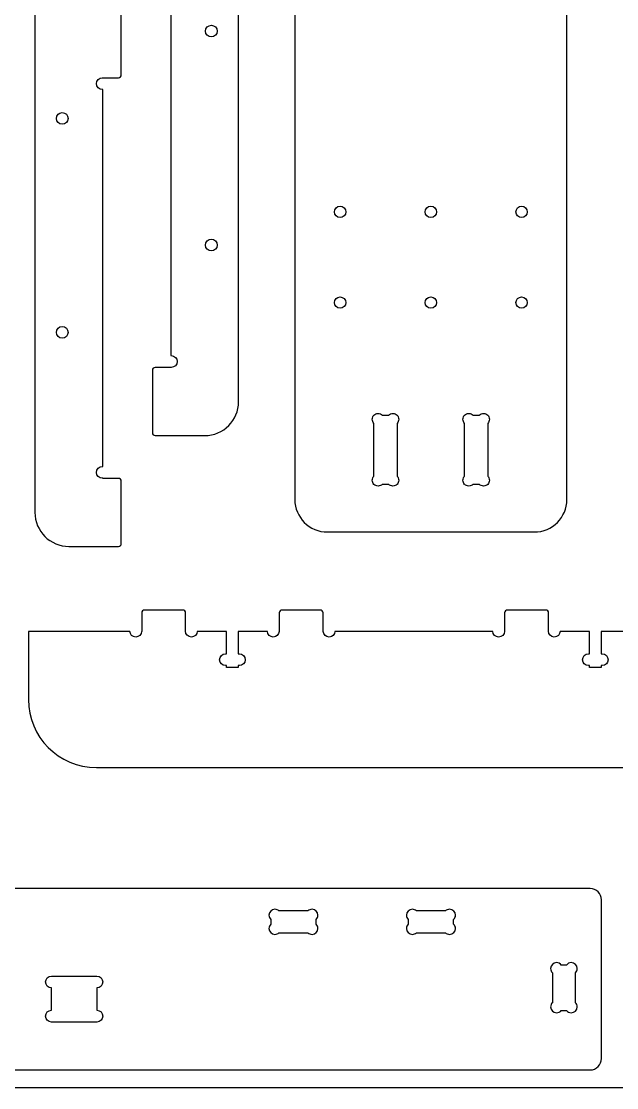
# Model space of a CAD drawing. Extents: x 0 to 4896, y 0 to 5028.
# Drawn here: x 3504 to 3837, y 1248 to 1845 of the extents above; entities that cross this region are included whole.
import ezdxf

# ---------------------------------------------------------------- set-up
doc = ezdxf.new("R2010")
doc.units = 0
doc.layers.add('Layer_1', color=7, linetype='CONTINUOUS')

msp = doc.modelspace()

# ---------------------------------------------------------------- linework, layer by layer
at = {"layer": 'Layer_1', "color": 3}
msp.add_lwpolyline([(2457.372163, 2467.488066), (4895.721448, 2467.488066), (4895.721448, 1248.338922), (2457.372163, 1248.338922), (2457.372163, 2467.488066)], dxfattribs=at)
at = {"layer": 'Layer_1', "color": 7}
for points in [[(3625.247964, 1632.527201), (3625.247964, 2419.944981)], [(3656.688761, 2420.725608), (3656.688761, 1577.72783)], [(3809.053511, 1577.72783), (3809.053511, 2420.725608)], [(3511.171455, 2357.856092), (3511.171455, 1570.438312)], [(3587.527298, 1869.320676), (3587.192131, 1869.320676), (3587.192131, 1658.244701), (3587.527298, 1658.244701)], [(3559.501926, 1815.460259), (3559.501926, 1850.385259)], [(3609.97277, 1843.241368), (3609.97277, 1843.241368)], [(3548.89212, 1813.837481), (3549.227288, 1813.837481), (3549.227288, 1813.872759), (3557.914426, 1813.872759)], [(3548.89212, 1596.155812), (3549.227288, 1596.155812), (3549.227288, 1807.231788), (3548.89212, 1807.231788)], [(3526.446648, 1787.767203), (3526.446648, 1787.767203)], [(3682.062317, 1741.910608), (3682.062317, 1741.910608)], [(3732.87115, 1741.910608), (3732.87115, 1741.910608)], [(3783.67115, 1741.910608), (3783.67115, 1741.910608)], [(3609.97277, 1723.447065), (3609.97277, 1723.447065)], [(3682.062317, 1691.110608), (3682.062317, 1691.110608)], [(3732.87115, 1691.110608), (3732.87115, 1691.110608)], [(3783.67115, 1691.110608), (3783.67115, 1691.110608)], [(3526.446648, 1667.981368), (3526.446648, 1667.981368)], [(3576.917493, 1650.01623), (3576.917493, 1615.09123)], [(3587.527298, 1651.639008), (3587.192131, 1651.639008), (3587.192131, 1651.60373), (3578.504993, 1651.60373)], [(3701.015458, 1624.947841), (3701.015458, 1624.964774), (3701.032956, 1624.964774)], [(3703.352456, 1625.908525), (3703.352456, 1625.908525)], [(3705.671984, 1624.964774), (3709.270317, 1624.964774)], [(3713.909345, 1624.964774), (3713.926842, 1624.964774), (3713.926842, 1624.947841)], [(3751.797819, 1624.947841), (3751.797819, 1624.964774), (3751.815317, 1624.964774)], [(3754.134845, 1625.908525), (3754.134845, 1625.908525)], [(3756.454345, 1624.964774), (3760.052678, 1624.964774)], [(3764.691706, 1624.964774), (3764.709204, 1624.964774), (3764.709204, 1624.947841)], [(3701.015458, 1590.825481), (3701.015458, 1602.008536), (3701.015458, 1609.090621), (3701.015458, 1613.297425), (3701.015458, 1620.273676)], [(3713.926842, 1620.273676), (3713.926842, 1613.297425), (3713.926842, 1609.090621), (3713.926842, 1602.008536), (3713.926842, 1590.825481)], [(3751.797819, 1590.825481), (3751.797819, 1602.008536), (3751.797819, 1609.090621), (3751.797819, 1613.297425), (3751.797819, 1620.273676)], [(3764.709204, 1620.273676), (3764.709204, 1613.297425), (3764.709204, 1609.090621), (3764.709204, 1602.008536), (3764.709204, 1590.825481)], [(3578.504993, 1613.50373), (3587.192131, 1613.50373), (3587.27152, 1613.50373), (3606.215687, 1613.50373), (3606.224436, 1613.50373)], [(3557.914426, 1589.514841), (3549.227288, 1589.514841), (3549.227288, 1589.550119), (3548.89212, 1589.550119)], [(3559.501926, 1553.002341), (3559.501926, 1587.927341)], [(3701.032956, 1586.134101), (3701.015458, 1586.134101), (3701.015458, 1586.151034)], [(3709.270317, 1586.134101), (3705.671984, 1586.134101)], [(3713.926842, 1586.151034), (3713.926842, 1586.134101), (3713.909345, 1586.134101)], [(3751.815317, 1586.134101), (3751.797819, 1586.134101), (3751.797819, 1586.151034)], [(3760.052678, 1586.134101), (3756.454345, 1586.134101)], [(3764.709204, 1586.151034), (3764.709204, 1586.134101), (3764.691706, 1586.134101)], [(3674.927372, 1559.489219), (3790.8149, 1559.489219)], [(3530.194983, 1551.414841), (3530.203732, 1551.414841), (3549.147898, 1551.414841), (3549.227288, 1551.414841), (3557.914426, 1551.414841), (3557.914426, 1551.414841)], [(3570.953629, 1514.223314), (3570.953629, 1510.280952), (3570.953629, 1505.439148), (3570.953629, 1503.842616), (3570.90932, 1503.842616)], [(3593.972238, 1515.802065), (3572.541129, 1515.802065)], [(3595.559738, 1510.854145), (3595.559738, 1514.223314)], [(3647.947238, 1514.223314), (3647.947238, 1510.192616), (3647.947238, 1503.842616), (3647.903211, 1503.842616)], [(3670.966129, 1515.802065), (3649.534738, 1515.802065)], [(3672.597656, 1503.842616), (3672.553629, 1503.842616), (3672.553629, 1505.439148), (3672.553629, 1514.223314)], [(3774.179876, 1514.223314), (3774.179876, 1510.280952), (3774.179876, 1505.439148), (3774.179876, 1503.842616), (3774.135849, 1503.842616)], [(3797.198767, 1515.802065), (3775.767376, 1515.802065)], [(3798.786267, 1510.854145), (3798.786267, 1514.223314)], [(3595.462654, 1503.983728), (3595.462654, 1510.078034)], [(3798.689182, 1503.983728), (3798.689182, 1510.078034)], [(3564.321407, 1503.842616), (3545.571127, 1503.842616), (3507.479876, 1503.842616), (3507.479876, 1465.778176), (3507.479876, 1465.761243)], [(3617.881822, 1491.257481), (3618.463765, 1491.257481), (3618.463765, 1503.842616), (3602.050849, 1503.842616)], [(3641.315016, 1503.842616), (3625.034462, 1503.842616), (3625.034462, 1491.257481), (3625.625154, 1491.257481)], [(3767.547654, 1503.842616), (3679.185851, 1503.842616)], [(3821.108351, 1491.257481), (3821.690294, 1491.257481), (3821.690294, 1503.842616), (3805.277378, 1503.842616)], [(3844.541545, 1503.842616), (3828.260709, 1503.842616), (3828.260709, 1491.257481), (3828.851682, 1491.257481)], [(3625.625154, 1484.687065), (3625.034462, 1484.687065), (3625.034462, 1483.540396), (3618.463765, 1483.540396), (3618.463765, 1484.687065), (3617.881822, 1484.687065)], [(3828.851682, 1484.687065), (3828.260709, 1484.687065), (3828.260709, 1483.540396), (3821.690294, 1483.540396), (3821.690294, 1484.687065), (3821.108351, 1484.687065)], [(3545.571127, 1427.669992), (3901.162378, 1427.669992)], [(3822.021284, 1359.851428), (3072.756844, 1359.851428), (3072.756844, 1359.851428)], [(3828.371284, 1264.636705), (3828.371284, 1353.501428)], [(3645.517813, 1348.21851), (3645.517813, 1348.21851)], [(3664.047395, 1347.28379), (3647.828648, 1347.28379)], [(3722.511704, 1348.21851), (3722.511704, 1348.21851)], [(3741.041286, 1347.28379), (3724.822257, 1347.28379)], [(3643.242537, 1342.530039), (3643.242537, 1339.884205)], [(3668.642537, 1339.884205), (3668.642537, 1342.530039)], [(3720.236146, 1342.530039), (3720.236146, 1339.884205)], [(3745.636146, 1339.884205), (3745.636146, 1342.530039)], [(3647.828648, 1335.130454), (3664.047395, 1335.130454)], [(3724.822257, 1335.130454), (3741.041286, 1335.130454)], [(3803.262537, 1318.338232), (3803.262537, 1318.338232)], [(3808.853924, 1317.006425), (3805.90837, 1317.006425)], [(3520.422813, 1310.824065), (3545.822813, 1310.824065)], [(3520.422813, 1310.824065), (3520.422813, 1310.824065)], [(3800.916424, 1312.711568), (3800.916424, 1295.910314)], [(3813.836839, 1295.919345), (3813.836839, 1312.702536)], [(3520.422813, 1291.694761), (3520.422813, 1304.218372)], [(3545.831279, 1304.218372), (3545.822813, 1304.218372), (3545.822813, 1291.694761), (3545.831279, 1291.694761)], [(3805.899622, 1291.606425), (3808.853924, 1291.606425)], [(3545.822813, 1285.089068), (3520.422813, 1285.089068)], [(3072.756844, 1258.286705), (3822.021284, 1258.286705)]]:
    msp.add_lwpolyline(points, dxfattribs=at)
for points in [[(3606.691937, 1839.951785), (3606.691937, 1841.76591), (3608.158646, 1843.241368), (3609.97277, 1843.241368)], [(3609.97277, 1836.670952), (3608.158646, 1836.670952), (3606.691937, 1838.137661), (3606.691937, 1839.951785)], [(3609.97277, 1843.241368), (3611.786923, 1843.241368), (3613.253604, 1841.76591), (3613.253604, 1839.951785)], [(3613.253604, 1839.951785), (3613.253604, 1838.137661), (3611.786923, 1836.670952), (3609.97277, 1836.670952)], [(3557.914426, 1813.872759), (3558.793944, 1813.872759), (3559.501954, 1814.580854), (3559.501926, 1815.460259)], [(3545.593676, 1810.530119), (3545.593676, 1812.359483), (3547.062841, 1813.837481), (3548.89212, 1813.837481)], [(3548.89212, 1807.231788), (3547.062812, 1807.231788), (3545.593676, 1808.700754), (3545.593676, 1810.530119)], [(3523.165815, 1791.056785), (3523.165815, 1792.87091), (3524.632496, 1794.337619), (3526.446648, 1794.337619)], [(3526.446648, 1794.337619), (3528.260773, 1794.337619), (3529.727482, 1792.87091), (3529.727482, 1791.056785)], [(3526.446648, 1787.767203), (3524.632496, 1787.767203), (3523.165815, 1789.242661), (3523.165815, 1791.056785)], [(3529.727482, 1791.056785), (3529.727482, 1789.242661), (3528.260773, 1787.767203), (3526.446648, 1787.767203)], [(3682.062317, 1735.560608), (3680.308785, 1735.560608), (3678.887288, 1736.982161), (3678.887317, 1738.735608)], [(3678.887317, 1738.735608), (3678.887317, 1740.489054), (3680.308785, 1741.910608), (3682.062317, 1741.910608)], [(3682.062317, 1741.910608), (3683.81582, 1741.910608), (3685.237288, 1740.489054), (3685.237317, 1738.735608)], [(3685.237317, 1738.735608), (3685.237317, 1736.982161), (3683.81582, 1735.560608), (3682.062317, 1735.560608)], [(3729.69615, 1738.735608), (3729.69615, 1740.489054), (3731.117647, 1741.910608), (3732.87115, 1741.910608)], [(3732.87115, 1735.560608), (3731.117647, 1735.560608), (3729.69615, 1736.982161), (3729.69615, 1738.735608)], [(3732.87115, 1741.910608), (3734.624653, 1741.910608), (3736.04615, 1740.489054), (3736.04615, 1738.735608)], [(3736.04615, 1738.735608), (3736.04615, 1736.982161), (3734.624653, 1735.560608), (3732.87115, 1735.560608)], [(3780.49615, 1738.735608), (3780.49615, 1740.489054), (3781.917647, 1741.910608), (3783.67115, 1741.910608)], [(3783.67115, 1735.560608), (3781.917647, 1735.560608), (3780.49615, 1736.982161), (3780.49615, 1738.735608)], [(3783.67115, 1741.910608), (3785.424653, 1741.910608), (3786.84615, 1740.489054), (3786.84615, 1738.735608)], [(3786.84615, 1738.735608), (3786.84615, 1736.982161), (3785.424653, 1735.560608), (3783.67115, 1735.560608)], [(3606.691937, 1720.157201), (3606.691937, 1721.971608), (3608.158646, 1723.447065), (3609.97277, 1723.447065)], [(3609.97277, 1716.876368), (3608.158646, 1716.876368), (3606.691937, 1718.343076), (3606.691937, 1720.157201)], [(3609.97277, 1723.447065), (3611.786923, 1723.447065), (3613.253604, 1721.971608), (3613.253604, 1720.157201)], [(3613.253604, 1720.157201), (3613.253604, 1718.343076), (3611.786923, 1716.876368), (3609.97277, 1716.876368)], [(3678.887317, 1687.935608), (3678.887317, 1689.689054), (3680.308785, 1691.110608), (3682.062317, 1691.110608)], [(3682.062317, 1691.110608), (3683.81582, 1691.110608), (3685.237288, 1689.689054), (3685.237317, 1687.935608)], [(3729.69615, 1687.935608), (3729.69615, 1689.689054), (3731.117647, 1691.110608), (3732.87115, 1691.110608)], [(3732.87115, 1691.110608), (3734.624653, 1691.110608), (3736.04615, 1689.689054), (3736.04615, 1687.935608)], [(3780.49615, 1687.935608), (3780.49615, 1689.689054), (3781.917647, 1691.110608), (3783.67115, 1691.110608)], [(3783.67115, 1691.110608), (3785.424653, 1691.110608), (3786.84615, 1689.689054), (3786.84615, 1687.935608)], [(3682.062317, 1684.760608), (3680.308785, 1684.760608), (3678.887288, 1686.182161), (3678.887317, 1687.935608)], [(3685.237317, 1687.935608), (3685.237317, 1686.182161), (3683.81582, 1684.760608), (3682.062317, 1684.760608)], [(3732.87115, 1684.760608), (3731.117647, 1684.760608), (3729.69615, 1686.182161), (3729.69615, 1687.935608)], [(3736.04615, 1687.935608), (3736.04615, 1686.182161), (3734.624653, 1684.760608), (3732.87115, 1684.760608)], [(3783.67115, 1684.760608), (3781.917647, 1684.760608), (3780.49615, 1686.182161), (3780.49615, 1687.935608)], [(3786.84615, 1687.935608), (3786.84615, 1686.182161), (3785.424653, 1684.760608), (3783.67115, 1684.760608)], [(3523.165815, 1671.271232), (3523.165815, 1673.085356), (3524.632496, 1674.552065), (3526.446648, 1674.552065)], [(3526.446648, 1674.552065), (3528.260773, 1674.552065), (3529.727482, 1673.085356), (3529.727482, 1671.271232)], [(3526.446648, 1667.981368), (3524.632496, 1667.981368), (3523.165815, 1669.457108), (3523.165815, 1671.271232)], [(3529.727482, 1671.271232), (3529.727482, 1669.457108), (3528.260773, 1667.981368), (3526.446648, 1667.981368)], [(3587.527298, 1658.244701), (3589.356606, 1658.244701), (3590.825742, 1656.766985), (3590.825742, 1654.937621)], [(3590.825742, 1654.937621), (3590.825742, 1653.108256), (3589.356578, 1651.639008), (3587.527298, 1651.639008)], [(3578.504993, 1651.60373), (3577.625475, 1651.60373), (3576.917464, 1650.895634), (3576.917493, 1650.01623)], [(3606.224436, 1613.50373), (3616.762868, 1613.50373), (3625.247964, 1621.989023), (3625.247964, 1632.527201)], [(3700.054153, 1622.610759), (3700.054124, 1623.525441), (3700.418614, 1624.350941), (3701.015458, 1624.947841)], [(3701.032956, 1624.964774), (3701.62836, 1625.551232), (3702.446748, 1625.908525), (3703.352456, 1625.908525)], [(3703.352456, 1625.908525), (3704.258248, 1625.908525), (3705.076579, 1625.551232), (3705.671984, 1624.964774)], [(3709.270317, 1624.964774), (3709.865721, 1625.551232), (3710.684109, 1625.908525), (3711.589845, 1625.908525)], [(3711.589845, 1625.908525), (3712.495298, 1625.908525), (3713.313969, 1625.551232), (3713.909345, 1624.964774)], [(3713.926842, 1624.947841), (3714.523686, 1624.350941), (3714.896981, 1623.525441), (3714.896981, 1622.610759)], [(3750.836486, 1622.610759), (3750.836514, 1623.525441), (3751.200976, 1624.350941), (3751.797819, 1624.947841)], [(3751.815317, 1624.964774), (3752.410721, 1625.551232), (3753.229137, 1625.908525), (3754.134845, 1625.908525)], [(3754.134845, 1625.908525), (3755.040552, 1625.908525), (3755.85894, 1625.551232), (3756.454345, 1624.964774)], [(3760.052678, 1624.964774), (3760.648082, 1625.551232), (3761.466442, 1625.908525), (3762.372178, 1625.908525)], [(3762.372178, 1625.908525), (3763.277716, 1625.908525), (3764.09633, 1625.551232), (3764.691706, 1624.964774)], [(3764.709204, 1624.947841), (3765.306047, 1624.350941), (3765.679342, 1623.525441), (3765.679342, 1622.610759)], [(3701.015458, 1620.273676), (3700.418614, 1620.870294), (3700.054124, 1621.696076), (3700.054153, 1622.610759)], [(3714.896981, 1622.610759), (3714.896981, 1621.696076), (3714.523686, 1620.870294), (3713.926842, 1620.273676)], [(3751.797819, 1620.273676), (3751.200976, 1620.870294), (3750.836486, 1621.696076), (3750.836486, 1622.610759)], [(3765.679342, 1622.610759), (3765.679342, 1621.696076), (3765.306047, 1620.870294), (3764.709204, 1620.273676)], [(3576.917493, 1615.09123), (3576.917493, 1614.211825), (3577.625504, 1613.50373), (3578.504993, 1613.50373)], [(3545.593676, 1592.848732), (3545.593676, 1594.677814), (3547.062841, 1596.155812), (3548.89212, 1596.155812)], [(3548.89212, 1589.550119), (3547.062812, 1589.550119), (3545.593676, 1591.019368), (3545.593676, 1592.848732)], [(3559.501926, 1587.927341), (3559.501926, 1588.806745), (3558.793915, 1589.514841), (3557.914426, 1589.514841)], [(3700.054153, 1588.488399), (3700.054096, 1589.402799), (3700.418614, 1590.228581), (3701.015458, 1590.825481)], [(3701.015458, 1586.151034), (3700.418614, 1586.747934), (3700.054153, 1587.573716), (3700.054153, 1588.488399)], [(3713.926842, 1590.825481), (3714.523686, 1590.228581), (3714.896981, 1589.402799), (3714.896981, 1588.488399)], [(3714.896981, 1588.488399), (3714.896981, 1587.573716), (3714.523686, 1586.747934), (3713.926842, 1586.151034)], [(3750.836486, 1588.488399), (3750.836457, 1589.402799), (3751.200976, 1590.228581), (3751.797819, 1590.825481)], [(3751.797819, 1586.151034), (3751.200976, 1586.747934), (3750.836514, 1587.573716), (3750.836486, 1588.488399)], [(3764.709204, 1590.825481), (3765.306047, 1590.228581), (3765.679342, 1589.402799), (3765.679342, 1588.488399)], [(3765.679342, 1588.488399), (3765.679342, 1587.573716), (3765.306047, 1586.747934), (3764.709204, 1586.151034)], [(3703.352456, 1585.181601), (3702.446748, 1585.181601), (3701.62836, 1585.547643), (3701.032956, 1586.134101)], [(3705.671984, 1586.134101), (3705.076579, 1585.547643), (3704.258191, 1585.181601), (3703.352456, 1585.181601)], [(3711.589845, 1585.181601), (3710.684053, 1585.181601), (3709.865721, 1585.547643), (3709.270317, 1586.134101)], [(3713.909345, 1586.134101), (3713.313969, 1585.547925), (3712.495327, 1585.181601), (3711.589845, 1585.181601)], [(3754.134845, 1585.181601), (3753.229109, 1585.181601), (3752.410721, 1585.547643), (3751.815317, 1586.134101)], [(3756.454345, 1586.134101), (3755.85894, 1585.547643), (3755.040581, 1585.181601), (3754.134845, 1585.181601)], [(3762.372178, 1585.181601), (3761.46647, 1585.181601), (3760.648082, 1585.547643), (3760.052678, 1586.134101)], [(3764.691706, 1586.134101), (3764.09633, 1585.547925), (3763.277688, 1585.181601), (3762.372178, 1585.181601)], [(3656.688761, 1577.72783), (3656.688761, 1567.624839), (3664.824494, 1559.489219), (3674.927372, 1559.489219)], [(3790.8149, 1559.489219), (3800.917778, 1559.489219), (3809.053511, 1567.624839), (3809.053511, 1577.72783)], [(3511.171455, 1570.438312), (3511.171512, 1559.900134), (3519.656551, 1551.414841), (3530.194983, 1551.414841)], [(3557.914426, 1551.414841), (3558.793944, 1551.414841), (3559.501954, 1552.122936), (3559.501926, 1553.002341)], [(3572.541129, 1515.802065), (3571.661442, 1515.802065), (3570.953629, 1515.095945), (3570.953629, 1514.223314)], [(3595.559738, 1514.223314), (3595.559738, 1515.095945), (3594.851642, 1515.802065), (3593.972238, 1515.802065)], [(3595.462654, 1510.078034), (3595.462654, 1510.345016), (3595.500754, 1510.60579), (3595.559738, 1510.854145)], [(3649.534738, 1515.802065), (3648.655334, 1515.802065), (3647.947238, 1515.095945), (3647.947238, 1514.223314)], [(3672.553629, 1514.223314), (3672.553629, 1515.095945), (3671.845534, 1515.802065), (3670.966129, 1515.802065)], [(3775.767376, 1515.802065), (3774.887971, 1515.802065), (3774.179876, 1515.095945), (3774.179876, 1514.223314)], [(3798.786267, 1514.223314), (3798.786267, 1515.095945), (3798.078171, 1515.802065), (3797.198767, 1515.802065)], [(3798.689182, 1510.078034), (3798.689182, 1510.345016), (3798.727282, 1510.60579), (3798.786267, 1510.854145)], [(3567.610989, 1500.685396), (3565.829885, 1500.685396), (3564.395914, 1502.081268), (3564.321407, 1503.842616)], [(3570.90932, 1503.842616), (3570.834531, 1502.081268), (3569.392094, 1500.685396), (3567.610989, 1500.685396)], [(3598.761267, 1500.685396), (3596.931902, 1500.685396), (3595.462654, 1502.154928), (3595.462654, 1503.983728)], [(3602.050849, 1503.842616), (3601.976342, 1502.081268), (3600.542371, 1500.685396), (3598.761267, 1500.685396)], [(3644.613629, 1500.685396), (3642.832242, 1500.685396), (3641.390087, 1502.081268), (3641.315016, 1503.842616)], [(3647.903211, 1503.842616), (3647.828705, 1502.081268), (3646.394734, 1500.685396), (3644.613629, 1500.685396)], [(3675.887238, 1500.685396), (3674.106134, 1500.685396), (3672.672162, 1502.081268), (3672.597656, 1503.842616)], [(3679.185851, 1503.842616), (3679.11078, 1502.081268), (3677.668342, 1500.685396), (3675.887238, 1500.685396)], [(3770.837518, 1500.685396), (3769.056131, 1500.685396), (3767.622442, 1502.081268), (3767.547654, 1503.842616)], [(3774.135849, 1503.842616), (3774.060778, 1502.081268), (3772.618622, 1500.685396), (3770.837518, 1500.685396)], [(3801.987796, 1500.685396), (3800.158431, 1500.685396), (3798.689182, 1502.154928), (3798.689182, 1503.983728)], [(3805.277378, 1503.842616), (3805.202871, 1502.081268), (3803.7689, 1500.685396), (3801.987796, 1500.685396)], [(3614.59224, 1487.967616), (3614.59224, 1489.787668), (3616.062336, 1491.257481), (3617.881822, 1491.257481)], [(3617.881822, 1484.687065), (3616.062336, 1484.687065), (3614.59224, 1486.14813), (3614.59224, 1487.967616)], [(3625.625154, 1491.257481), (3627.44464, 1491.257481), (3628.915018, 1489.787103), (3628.915018, 1487.967616)], [(3628.915018, 1487.967616), (3628.915018, 1486.148412), (3627.44464, 1484.687065), (3625.625154, 1484.687065)], [(3817.818487, 1487.967616), (3817.818487, 1489.787668), (3819.288865, 1491.257481), (3821.108351, 1491.257481)], [(3821.108351, 1484.687065), (3819.288865, 1484.687065), (3817.818487, 1486.14813), (3817.818487, 1487.967616)], [(3828.851682, 1491.257481), (3830.671169, 1491.257481), (3832.141265, 1489.787103), (3832.141265, 1487.967616)], [(3832.141265, 1487.967616), (3832.141265, 1486.148412), (3830.671169, 1484.687065), (3828.851682, 1484.687065)], [(3507.479876, 1465.761243), (3507.479876, 1444.661181), (3524.471065, 1427.669992), (3545.571127, 1427.669992)], [(3828.371284, 1353.501428), (3828.371284, 1357.019328), (3825.539184, 1359.851428), (3822.021284, 1359.851428)], [(3645.517813, 1348.21851), (3643.688448, 1348.21851), (3642.219482, 1346.749261), (3642.219482, 1344.920179)], [(3642.219482, 1344.920179), (3642.219482, 1343.976145), (3642.61177, 1343.130608), (3643.242537, 1342.530039)], [(3647.828648, 1347.28379), (3647.234006, 1347.864885), (3646.418666, 1348.21851), (3645.517813, 1348.21851)], [(3666.35823, 1348.21851), (3665.457095, 1348.21851), (3664.642037, 1347.865168), (3664.047395, 1347.28379)], [(3669.665593, 1344.920179), (3669.665593, 1346.749261), (3668.187595, 1348.21851), (3666.35823, 1348.21851)], [(3668.642537, 1342.530039), (3669.271328, 1343.130608), (3669.665593, 1343.978121), (3669.665593, 1344.920179)], [(3722.511704, 1348.21851), (3720.682339, 1348.21851), (3719.21309, 1346.749261), (3719.21309, 1344.920179)], [(3719.21309, 1344.920179), (3719.21309, 1343.976145), (3719.605379, 1343.130608), (3720.236146, 1342.530039)], [(3724.822257, 1347.28379), (3724.227615, 1347.864885), (3723.412839, 1348.21851), (3722.511704, 1348.21851)], [(3743.351839, 1348.21851), (3742.450986, 1348.21851), (3741.635928, 1347.865168), (3741.041286, 1347.28379)], [(3746.659202, 1344.920179), (3746.659202, 1346.749261), (3745.181486, 1348.21851), (3743.351839, 1348.21851)], [(3745.636146, 1342.530039), (3746.264937, 1343.130608), (3746.659202, 1343.978121), (3746.659202, 1344.920179)], [(3643.242537, 1339.884205), (3642.61177, 1339.283636), (3642.219482, 1338.437816), (3642.219482, 1337.494065)], [(3669.665593, 1337.494065), (3669.665593, 1338.436123), (3669.271328, 1339.283636), (3668.642537, 1339.884205)], [(3720.236146, 1339.884205), (3719.605379, 1339.283636), (3719.21309, 1338.437816), (3719.21309, 1337.494065)], [(3746.659202, 1337.494065), (3746.659202, 1338.436123), (3746.264937, 1339.283636), (3745.636146, 1339.884205)], [(3642.219482, 1337.494065), (3642.219482, 1335.664701), (3643.688448, 1334.186703), (3645.517813, 1334.186703)], [(3645.517813, 1334.186703), (3646.418666, 1334.186703), (3647.234006, 1334.549359), (3647.828648, 1335.130454)], [(3664.047395, 1335.130454), (3664.642037, 1334.549076), (3665.457095, 1334.186703), (3666.35823, 1334.186703)], [(3666.35823, 1334.186703), (3668.187595, 1334.186703), (3669.665593, 1335.664701), (3669.665593, 1337.494065)], [(3719.21309, 1337.494065), (3719.21309, 1335.664701), (3720.682339, 1334.186703), (3722.511704, 1334.186703)], [(3722.511704, 1334.186703), (3723.412839, 1334.186703), (3724.227615, 1334.549359), (3724.822257, 1335.130454)], [(3741.041286, 1335.130454), (3741.635928, 1334.549076), (3742.450986, 1334.186703), (3743.351839, 1334.186703)], [(3743.351839, 1334.186703), (3745.181204, 1334.186703), (3746.659202, 1335.664701), (3746.659202, 1337.494065)], [(3803.262537, 1318.338232), (3801.433455, 1318.338232), (3799.955175, 1316.869265), (3799.955175, 1315.039901)], [(3799.955175, 1315.039901), (3799.955175, 1314.129734), (3800.324604, 1313.307903), (3800.916424, 1312.711568)], [(3805.90837, 1317.006425), (3805.307802, 1317.813863), (3804.351068, 1318.338232), (3803.262537, 1318.338232)], [(3811.499757, 1318.338232), (3810.412355, 1318.338232), (3809.454775, 1317.812734), (3808.853924, 1317.006425)], [(3814.79837, 1315.039901), (3814.79837, 1316.869265), (3813.329122, 1318.338232), (3811.499757, 1318.338232)], [(3813.836839, 1312.702536), (3814.433739, 1313.299436), (3814.79837, 1314.125219), (3814.79837, 1315.039901)], [(3517.115733, 1307.525734), (3517.115733, 1309.354816), (3518.593448, 1310.824065), (3520.422813, 1310.824065)], [(3545.822813, 1310.824065), (3545.825635, 1310.824065), (3545.828457, 1310.824065), (3545.831279, 1310.824065)], [(3545.831279, 1310.824065), (3547.660362, 1310.824065), (3549.129893, 1309.354816), (3549.12961, 1307.525734)], [(3520.422813, 1304.218372), (3518.593448, 1304.218372), (3517.115733, 1305.69637), (3517.115733, 1307.525734)], [(3549.12961, 1307.525734), (3549.12961, 1305.69637), (3547.660362, 1304.218372), (3545.831279, 1304.218372)], [(3800.916424, 1295.910314), (3800.324604, 1295.314261), (3799.955175, 1294.492148), (3799.955175, 1293.581981)], [(3814.79837, 1293.581981), (3814.79837, 1294.496663), (3814.434022, 1295.322445), (3813.836839, 1295.919345)], [(3517.115733, 1288.387399), (3517.115733, 1290.216763), (3518.593448, 1291.694761), (3520.422813, 1291.694761)], [(3545.831279, 1291.694761), (3547.660362, 1291.694761), (3549.129893, 1290.216763), (3549.12961, 1288.387399)], [(3799.955175, 1293.581981), (3799.955175, 1291.752616), (3801.433455, 1290.283932), (3803.262537, 1290.28365)], [(3803.262537, 1290.28365), (3804.347964, 1290.28365), (3805.298488, 1290.802939), (3805.899622, 1291.606425)], [(3808.853924, 1291.606425), (3809.455057, 1290.80181), (3810.413484, 1290.283932), (3811.499757, 1290.28365)], [(3811.499757, 1290.28365), (3813.329122, 1290.28365), (3814.79837, 1291.752616), (3814.79837, 1293.581981)], [(3520.422813, 1285.089068), (3518.593448, 1285.089068), (3517.115733, 1286.558034), (3517.115733, 1288.387399)], [(3545.831279, 1285.089068), (3545.828457, 1285.089068), (3545.825635, 1285.089068), (3545.822813, 1285.089068)], [(3549.12961, 1288.387399), (3549.12961, 1286.558034), (3547.660362, 1285.089068), (3545.831279, 1285.089068)], [(3822.021284, 1258.286705), (3825.539466, 1258.286705), (3828.371284, 1261.118805), (3828.371284, 1264.636705)]]:
    msp.add_open_spline(points, degree=3, dxfattribs=at)

doc.saveas('drawing.dxf')
